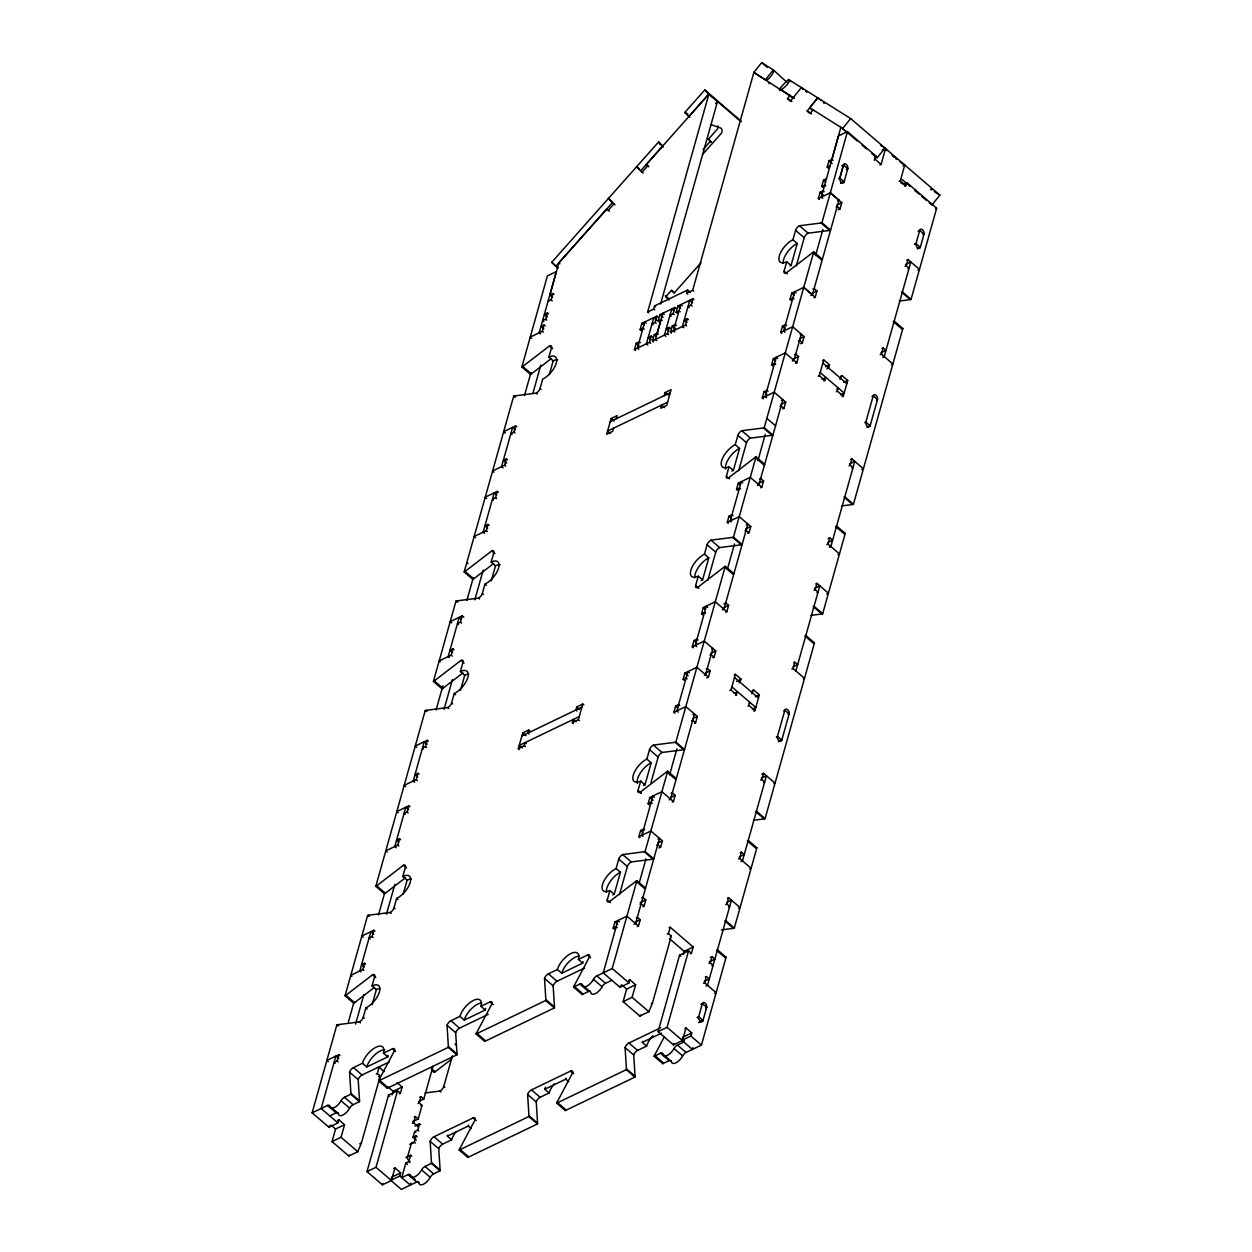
<?xml version="1.0" encoding="UTF-8"?>
<svg xmlns="http://www.w3.org/2000/svg" width="1252" height="1252" viewBox="0 0 1252 1252"><rect width="100%" height="100%" fill="white"/><g stroke="black" fill="none" stroke-linecap="round" stroke-linejoin="round"><path stroke-width="1.5" d="M552.601 297.319L549.894 295.002L558.799 262.873L606.891 208.912L609.317 211.212M828.276 168.018L827.196 167.095L828.965 160.804L831.954 159.364L840.874 127.234L846.806 132.321M384.161 1071.54L379.137 1067.22L377.368 1073.512L380.248 1075.984L361.39 1143.045L357.822 1151.683L348.823 1156.019L332.03 1141.605L341.029 1137.285L344.566 1124.703L338.822 1119.773L337.93 1122.903L328.932 1127.238L312.139 1112.825L336.835 1024.965A4.257 1.925 -49.4 0 1 337.664 1024.684L359.324 1021.929A4.257 1.925 -49.4 0 0 363.205 1017.344L365.85 1007.907A14.883 6.714 -49.4 0 0 379.45 991.866A14.883 6.714 -49.4 0 0 372.047 985.903L374.692 976.482A4.257 1.925 -49.4 0 0 372.58 974.776L345.943 995.246A4.257 1.925 -49.4 0 1 345.051 995.778L353.674 1003.196A4.257 1.925 -49.4 0 0 354.566 1002.649L374.551 987.296M345.051 995.778L367.603 915.509A4.257 1.925 -49.4 0 1 368.432 915.228L390.092 912.473A4.257 1.925 -49.4 0 0 393.973 907.888L396.618 898.451A14.883 6.714 -49.4 0 0 410.218 882.41A14.883 6.714 -49.4 0 0 402.815 876.447L405.46 867.026A4.257 1.925 -49.4 0 0 403.347 865.32L376.711 885.79A4.257 1.925 -49.4 0 1 375.803 886.338L384.442 893.74A4.257 1.925 -49.4 0 0 385.334 893.192L405.319 877.84M375.803 886.338L425.21 710.604A4.257 1.925 -49.4 0 1 426.024 710.322L447.684 707.568A4.257 1.925 -49.4 0 0 451.565 702.982L454.226 693.545A14.883 6.714 -49.4 0 0 467.81 677.488A14.883 6.714 -49.4 0 0 460.407 671.542L463.052 662.105A4.257 1.925 -49.4 0 0 460.939 660.414L434.303 680.885A4.257 1.925 -49.4 0 1 433.411 681.417L442.034 688.835A4.257 1.925 -49.4 0 0 442.942 688.287L462.911 672.934M433.411 681.417L455.963 601.148A4.257 1.925 -49.4 0 1 456.792 600.866L478.452 598.112A4.257 1.925 -49.4 0 0 482.333 593.526L484.993 584.089A14.883 6.714 -49.4 0 0 498.578 568.048A14.883 6.714 -49.4 0 0 491.175 562.085L493.82 552.664A4.257 1.925 -49.4 0 0 491.707 550.958L465.071 571.428A4.257 1.925 -49.4 0 1 464.179 571.961L472.802 579.379A4.257 1.925 -49.4 0 0 473.694 578.831L493.679 563.478M464.179 571.961L513.664 396.195A4.257 1.925 -49.4 0 1 514.494 395.914L536.153 393.159A4.257 1.925 -49.4 0 0 540.035 388.574L542.679 379.137A14.883 6.714 -49.4 0 0 556.279 363.08A14.883 6.714 -49.4 0 0 548.861 357.133L551.522 347.696A4.257 1.925 -49.4 0 0 549.393 346.006L522.757 366.46A4.257 1.925 -49.4 0 1 521.865 367.008L530.504 374.426A4.257 1.925 -49.4 0 0 531.396 373.878L551.381 358.526M521.865 367.008L547.39 275.909L556.389 271.574L539.189 332.766L540.629 334.002M335.192 1063.324L334.112 1062.4L337.101 1060.945L338.869 1054.669L339.949 1055.592M351.875 976.216L350.81 975.292L362.798 969.517L364.567 963.242L365.647 964.165M370.169 938.89L369.09 937.967L372.079 936.512L373.847 930.236L374.927 931.159M387.212 852.096L385.772 850.859L397.776 845.084L399.545 838.809L400.624 839.732M405.147 814.457L404.067 813.518L407.057 812.078L408.825 805.787L409.905 806.726M405.632 786.6L404.193 785.364L416.196 779.605L417.965 773.313L419.044 774.237M423.552 748.962L422.472 748.039L425.477 746.583L427.245 740.308L428.309 741.231M440.25 661.854L439.17 660.931L451.174 655.156L452.942 648.88L454.022 649.804M458.529 624.529L457.45 623.59L460.454 622.15L462.207 615.859L463.835 617.252M475.588 537.734L474.148 536.498L486.245 530.676L488.014 524.4L489.094 525.324M493.601 500.033L492.521 499.11L495.526 497.67L497.294 491.379L498.374 492.318M493.992 472.239L492.552 471.002L504.65 465.181L506.418 458.905L507.498 459.828M512.005 434.554L510.926 433.615L513.93 432.175L515.699 425.899L516.779 426.822M531.63 338.337L530.191 337.101L542.288 331.279L544.057 324.988L545.136 325.911M543.759 321.592L542.679 320.668L545.684 319.229L547.453 312.937L548.533 313.861M548.094 301.294L551.13 299.838L552.899 293.547L553.979 294.486M348.416 1021.898L354.034 1001.913M378.527 914.789L384.802 892.473M436.087 709.978L442.895 685.799M466.886 600.428L473.287 577.642M524.478 395.538L530.77 373.174M530.504 374.426L531.02 372.548M355.568 1024.152L363.894 994.542M386.477 914.195L394.849 884.413M444.053 709.383L452.426 679.601M474.837 599.833L483.209 570.051M532.961 393.081L540.817 365.115M328.932 1127.238L329.323 1125.861M332.03 1141.605L335.567 1129.038L344.566 1124.703M372.11 1004.746L376.351 989.612A14.883 6.714 -49.4 0 1 379.904 988.532M403.254 893.912L407.119 880.156A14.883 6.714 -49.4 0 1 411.282 879.061M460.47 690.384L464.727 675.251A14.883 6.714 -49.4 0 1 468.89 674.139M491.238 580.928L495.495 565.794A14.883 6.714 -49.4 0 1 500.237 564.73M549.315 374.598L553.181 360.842A14.883 6.714 -49.4 0 1 557.656 359.747M455.947 1131.777A14.883 6.714 -49.4 0 0 451.659 1139.836L442.66 1144.156A4.257 1.925 -49.4 0 0 438.763 1148.757L440.109 1169.978A4.241 1.909 -49.4 0 1 439.984 1170.823L433.646 1173.86A4.257 1.925 -49.4 0 0 430.234 1177.318A8.498 3.834 -49.4 0 1 423.395 1184.236A8.498 3.834 -49.4 0 1 418.919 1182.764A4.257 1.925 -49.4 0 0 416.681 1182.029L401.344 1189.4L390.796 1180.339L399.795 1176.019L400.687 1172.874L394.928 1167.928L391.391 1180.511L382.392 1184.83L367.008 1171.622L388.511 1095.124L397.51 1090.805L400.39 1093.278L399.263 1093.81M392.158 1094.843L393.144 1091.306L402.158 1086.986L397.119 1082.667M367.008 1171.622L376.007 1167.302L397.51 1090.805M400.39 1093.278L402.158 1086.986M382.392 1184.83L382.721 1183.656M391.234 1178.774L391.688 1177.193L400.687 1172.874M519.408 749.541L518.328 748.602L522.741 732.889L528.751 730.01L529.831 730.933M616.219 418.794L617.111 415.648L611.101 418.528L606.688 434.241L612.697 431.361L613.574 428.215M412.44 1123.341L413.567 1122.794L415.335 1116.518L418.215 1118.975L412.581 1121.682M418.043 1103.435L419.17 1102.887L420.938 1096.596L423.802 1099.068L418.747 1101.51M411.689 1156.191L410.609 1155.267L408.841 1161.543L405.836 1162.998L401.72 1177.662L408.042 1174.611A4.257 1.925 -49.4 0 1 410.28 1175.346A8.498 3.834 -49.4 0 0 414.772 1176.817A8.498 3.834 -49.4 0 0 421.595 1169.916A4.257 1.925 -49.4 0 1 425.023 1166.457L431.345 1163.405A4.241 1.909 -49.4 0 0 431.47 1162.576L430.14 1141.339A4.257 1.925 -49.4 0 1 434.021 1136.753L473.021 1117.989A4.257 1.925 -49.4 0 1 475.15 1119.695L459.578 1149.054A4.257 1.925 -49.4 0 0 459.202 1150.025L467.841 1157.427L537.452 1123.952A4.257 1.925 -49.4 0 0 537.577 1123.107L536.247 1101.885A4.257 1.925 -49.4 0 1 540.128 1097.3L549.127 1092.965A14.883 6.714 -49.4 0 1 554.386 1083.7M409.936 1161.449A3.834 2.379 64.3 0 1 408.183 1159.853L407.557 1158.507A2.394 1.487 64.3 0 1 407.495 1157.083L411.298 1143.608A3.193 1.988 64.2 0 1 413.708 1142.81M416.29 1140.102L413.05 1137.317L414.678 1131.558L417.683 1130.118L419.451 1123.826L420.531 1124.75M418.215 1118.975L422.034 1105.359L419.17 1102.887M423.802 1099.068L433.067 1066.156M635.578 350.466L634.498 349.527L636.266 343.251L639.271 341.796L640.351 342.735M641.18 330.544L640.101 329.62L641.869 323.345L656.877 316.13L657.957 317.053M518.328 748.602L524.322 745.722L525.214 742.577L526.294 743.5M528.751 730.01L527.859 733.156L528.939 734.079M409.795 1144.328L414.287 1142.168L416.055 1135.877L417.135 1136.8M648.739 312.859L647.66 311.936L708.898 93.994L717.537 101.412L660.602 304.033M431.549 1070.037L434.256 1072.354L434.616 1071.07M647.66 311.936L653.669 309.056L654.546 305.911L687.551 290.041L690.259 292.358M410.859 1183.234L410.343 1185.065L399.795 1176.019M634.498 349.527L649.506 342.312L651.275 336.037L652.355 336.96M653.184 324.784L652.104 323.845L655.109 322.406L656.877 316.13M653.591 341.796L652.511 340.873L654.28 334.581L657.269 333.142L661.103 319.526L662.183 320.449M659.178 321.889L658.098 320.966L659.867 314.675L674.875 307.46L675.955 308.383M425.007 1092.98L439.89 1091.087A4.257 1.925 -49.4 0 0 443.771 1086.501L452.395 1055.859M652.511 340.873L667.504 333.658L669.272 327.367L670.352 328.306M671.182 316.114L670.102 315.191L673.106 313.751L674.875 307.46M671.588 333.142L670.509 332.218L672.277 325.927L675.282 324.487L676.362 325.41M677.191 313.235L676.111 312.311L677.88 306.02L692.872 298.805L693.952 299.729M687.755 294.11L686.675 293.187L687.551 290.041M686.675 293.187L692.669 290.292L753.907 72.35L793.392 98.11M573.416 723.562L572.336 722.639L573.228 719.493L575.92 721.809M583.839 704.954L582.759 704.031L576.749 706.926L575.873 710.056L576.953 710.995M664.233 395.695L665.125 392.549L671.119 389.669L666.706 405.382L660.696 408.277L661.588 405.132L664.468 407.604M670.509 332.218L685.517 325.004L687.285 318.712L688.365 319.636M689.195 307.46L688.115 306.537L691.104 305.097L692.872 298.805M572.336 722.639L578.346 719.743L582.759 704.031M610.46 902.614L607.267 899.985L609.912 890.548A14.883 6.714 -49.4 0 1 602.509 884.601A14.883 6.714 -49.4 0 1 616.094 868.544L618.754 859.122A4.257 1.925 -49.4 0 1 622.635 854.537L644.295 851.767A4.257 1.925 -49.4 0 0 645.109 851.485L667.676 771.216L676.315 778.634A4.257 1.925 -49.4 0 0 675.407 779.182L666.784 771.764L640.148 792.234A4.257 1.925 -49.4 0 1 638.035 790.528L640.68 781.107A14.883 6.714 -49.4 0 1 633.262 775.144A14.883 6.714 -49.4 0 1 646.861 759.088L649.522 749.666A4.257 1.925 -49.4 0 1 653.403 745.081L675.063 742.326A4.257 1.925 -49.4 0 0 675.877 742.045L725.268 566.311L733.907 573.729A4.257 1.925 -49.4 0 0 733.015 574.261L724.376 566.859L697.74 587.329A4.257 1.925 -49.4 0 1 695.627 585.623L698.272 576.186A14.883 6.714 -49.4 0 1 690.869 570.239A14.883 6.714 -49.4 0 1 704.453 554.182L707.114 544.761A4.257 1.925 -49.4 0 1 710.995 540.175L732.655 537.405A4.257 1.925 -49.4 0 0 733.469 537.124L756.036 456.855L764.675 464.273A4.257 1.925 -49.4 0 0 763.783 464.821L755.144 457.403L728.507 477.873A4.257 1.925 -49.4 0 1 726.395 476.167L729.04 466.73A14.883 6.714 -49.4 0 1 721.637 460.783A14.883 6.714 -49.4 0 1 735.221 444.726L737.882 435.305A4.257 1.925 -49.4 0 1 741.763 430.719L763.423 427.949A4.257 1.925 -49.4 0 0 764.236 427.668L813.737 251.902L822.361 259.32A4.257 1.925 -49.4 0 0 821.468 259.853L812.845 252.45L786.209 272.92A4.257 1.925 -49.4 0 1 784.081 271.214L786.741 261.778A14.883 6.714 -49.4 0 1 779.323 255.831A14.883 6.714 -49.4 0 1 792.923 239.774L795.568 230.352A4.257 1.925 -49.4 0 1 799.465 225.751L821.109 222.997A4.257 1.925 -49.4 0 0 821.938 222.715L847.463 131.616L876.228 156.312L874.225 160.006M612.729 894.883A14.883 6.714 -49.4 0 0 614.231 894.257L620.413 872.253L616.094 868.544M643.497 785.427A14.883 6.714 -49.4 0 0 644.999 784.801L651.181 762.797L646.861 759.088M701.089 580.521A14.883 6.714 -49.4 0 0 702.591 579.895L708.773 557.891L704.453 554.182M731.857 471.065A14.883 6.714 -49.4 0 0 733.359 470.439L739.541 448.435L735.221 444.726M790.122 265.894A14.883 6.714 -49.4 0 0 791.045 265.487L797.242 243.483L792.923 239.774M619.49 894.617L627.377 866.525A4.257 1.925 -49.4 0 1 631.258 861.939L652.918 859.185A4.257 1.925 -49.4 0 0 653.747 858.903L645.109 851.485M650.962 782.61L658.145 757.069A4.257 1.925 -49.4 0 1 662.026 752.483L683.686 749.729A4.257 1.925 -49.4 0 0 684.515 749.447L675.877 742.045M707.85 580.255L715.737 552.163A4.257 1.925 -49.4 0 1 719.634 547.578L741.294 544.823A4.257 1.925 -49.4 0 0 742.107 544.542L733.469 537.124M738.617 470.815L746.505 442.707A4.257 1.925 -49.4 0 1 750.402 438.122L772.046 435.367A4.257 1.925 -49.4 0 0 772.875 435.086L764.236 427.668M796.303 265.847L804.207 237.755A4.257 1.925 -49.4 0 1 808.088 233.169L829.747 230.415A4.257 1.925 -49.4 0 0 830.577 230.133L821.938 222.715M614.247 929.125L613.167 928.202L614.935 921.91L626.939 916.151L638.457 926.026L637.331 926.558M639.944 837.698L638.864 836.774L640.633 830.483L643.638 829.043L644.717 829.966M649.225 804.692L648.145 803.768L649.913 797.477L661.917 791.702L673.419 801.593L672.308 802.125M674.922 713.264L673.842 712.341L675.611 706.05L678.615 704.61L679.695 705.533M684.202 680.259L683.122 679.335L684.891 673.044L696.894 667.269L708.397 677.16L706.723 677.958M693.326 647.769L692.262 646.846L694.015 640.554L697.02 639.115L698.1 640.038M702.607 614.763L701.527 613.84L703.295 607.549L715.299 601.774L726.817 611.665L725.69 612.197M728.304 523.336L727.24 522.413L728.993 516.121L731.997 514.682L733.077 515.605M737.585 490.33L736.505 489.407L738.273 483.115L750.277 477.341L761.795 487.231L760.668 487.764M763.391 398.856L762.312 397.933L764.08 391.641L767.069 390.201L768.149 391.125M772.656 365.85L771.592 364.927L773.345 358.635L785.348 352.861M781.796 333.361L780.716 332.437L782.484 326.146L785.489 324.706L786.569 325.63M791.076 300.355L789.996 299.431L791.765 293.14L803.768 287.365L812.392 294.783L810.889 295.503M819.434 199.459L818.354 198.52L820.123 192.245L823.127 190.805L824.207 191.728M822.83 187.409L821.75 186.47L823.519 180.194L826.539 178.739M590.255 991.287A4.257 1.925 -49.4 0 0 588.534 991.49L582.211 994.526L573.572 987.108L579.911 984.072A4.257 1.925 -49.4 0 1 582.149 984.808A8.498 3.834 -49.4 0 0 586.625 986.279A8.498 3.834 -49.4 0 0 593.464 979.361A4.257 1.925 -49.4 0 1 596.875 975.903L612.212 968.532L636.908 880.672L645.547 888.091A4.257 1.925 -49.4 0 0 644.639 888.623L636.016 881.22L609.38 901.69A4.257 1.925 -49.4 0 1 607.267 899.985M639.49 881.94L645.954 858.903M669.585 774.832L676.909 748.79M727.678 568.158L734.486 543.978M757.961 460.47L765.269 434.428M815.553 255.58L822.877 229.476M846.321 169.458L847.823 168.723L843.519 165.029L839.826 178.128L844.145 181.822A3.193 1.988 64.3 0 1 841.266 182.244A3.193 1.988 64.3 0 1 839.779 178.034L843.457 164.935A3.193 1.988 64.3 0 1 846.274 164.419A3.193 1.988 64.3 0 1 847.776 168.629L844.145 181.822L841.141 183.277M812.392 294.783L838.996 200.163L830.358 192.761L818.354 198.52M619.38 921.707L617.94 920.47L603.214 972.867L619.99 987.28L620.382 985.903M638.457 926.026L640.21 919.735L637.346 917.262L636.219 917.81M642.918 906.651L644.044 906.119L645.813 899.828L642.933 897.355L641.807 897.903M658.928 847.98L660.618 847.166L662.386 840.89L650.868 830.999L638.864 836.774M673.419 801.593L675.188 795.302L672.324 792.829L671.197 793.377M694.469 723.28L695.596 722.733L697.364 716.441L685.846 706.566L673.842 712.341M708.397 677.16L710.166 670.869L707.302 668.396L706.175 668.944M712.873 657.785L714 657.237L715.768 650.962L704.25 641.071L692.262 646.846M726.817 611.665L728.586 605.373L725.706 602.901L724.016 603.714M747.851 533.352L748.978 532.804L750.746 526.529L739.228 516.638L727.24 522.413M761.795 487.231L763.563 480.94L760.684 478.467L759.557 479.015M782.829 408.919L783.955 408.371L785.724 402.08L774.205 392.205L762.312 397.933M795.646 363.33L796.773 362.798L798.541 356.507L795.662 354.034L794.535 354.582M800.67 343.69L802.36 342.876L804.128 336.6L792.626 326.709L780.716 332.437M814.05 297.835L815.177 297.303L816.946 291.012L814.066 288.539L812.939 289.087M838.324 209.788L839.998 208.974L841.767 202.683L830.264 192.808M690.322 953.852L691.448 953.304L693.217 947.013L670.196 927.262L668.427 933.554L671.307 936.011L652.448 1003.087L648.896 1011.726L639.882 1016.061L623.105 1001.647L626.642 989.064L635.64 984.745L629.881 979.8L628.754 980.347M619.99 987.28L629.005 982.945L629.881 979.8M623.105 1001.647L632.103 997.312L635.64 984.745M874.616 159.802L875.445 156.829M729.838 690.556L730.965 690.008L735.378 674.296L741.137 679.226L739.118 682.919M818.198 376.195L819.324 375.647L823.738 359.934L829.497 364.864L828.605 368.01L826.93 368.824M879.984 164.935L881.111 164.403L885.571 148.534L939.861 195.124L931.864 205.031L929.219 202.777M735.581 695.486L737.6 691.808L734.22 693.436M823.957 381.124L825.96 377.447L822.016 379.34M748.054 706.191L750.073 702.513L748.946 703.045M753.814 711.136L754.94 710.588L759.354 694.876L753.594 689.93L751.591 693.624M836.414 391.829L838.433 388.151L836.743 388.965M842.173 396.774L843.3 396.227L847.714 380.514L841.97 375.569L839.951 379.262M692.419 1049.442L681.87 1040.381L690.869 1036.046L691.746 1032.9L686.002 1027.97L682.465 1040.537L673.451 1044.872L658.067 1031.664L679.57 955.166L688.569 950.831L691.448 953.304M899.171 181.415L900.298 180.867L904.758 164.998L903.068 165.812M683.326 954.493L684.218 951.348L693.217 947.013M658.067 1031.664L667.066 1027.329L688.569 950.831M904.914 186.345L906.933 182.667L936.668 208.192L911.049 299.338A4.257 1.925 -49.4 0 1 910.22 299.619L899.39 300.996M673.451 1044.872L673.795 1043.698M681.87 1040.381L682.356 1038.612M684.296 1040.193L683.78 1042.024L677.457 1045.076A4.257 1.925 -49.4 0 0 674.03 1048.519A8.498 3.834 -49.4 0 1 667.191 1055.436A8.498 3.834 -49.4 0 1 662.715 1053.965A4.257 1.925 -49.4 0 0 660.477 1053.229L654.154 1056.281L662.778 1063.684L669.116 1060.647A4.257 1.925 -49.4 0 1 670.524 1060.35M703.514 983.368L704.641 982.836L706.394 976.544L709.274 979.017L704.219 981.458M709.101 963.461L710.228 962.929L711.997 956.638L714.876 959.11L709.242 961.818M725.675 904.523L726.802 903.975L728.57 897.7L740.073 907.575L738.57 908.295M738.492 858.935L739.603 858.402L741.372 852.111L744.251 854.584L739.196 857.01M760.653 780.09L761.779 779.542L763.548 773.267L775.051 783.142L773.924 783.674M791.874 669.006L793.001 668.474L794.77 662.183L797.649 664.655L793.142 666.815M814.035 590.162L815.162 589.614L816.93 583.338L828.433 593.213L826.758 594.027M826.852 544.573L827.979 544.041L829.747 537.75L832.627 540.222L828.12 542.382M849.012 465.728L850.139 465.181L851.908 458.889L863.411 468.78L861.736 469.594M880.234 354.645L881.361 354.113L883.129 347.821L886.009 350.294L880.938 352.72M905.071 266.316L906.182 265.784L907.95 259.493L919.469 269.368L917.966 270.088M700.854 1004.37L702.356 1003.634L706.676 1007.344L702.888 1020.834A2.394 1.487 64.3 0 1 702.2 1021.632L701.214 1021.585A3.834 2.379 64.3 0 1 699.242 1019.895L698.616 1018.549A2.394 1.487 64.3 0 1 698.569 1017.125L702.356 1003.634A3.193 1.972 64.4 0 1 705.173 1003.134A3.193 1.972 64.4 0 1 706.676 1007.344L706.222 1008.924M795.881 670.947L819.81 585.795L814.551 588.33M882.738 357.305L884.241 356.585L910.83 261.965L905.587 264.485M914.492 244.343L915.994 243.624L919.704 230.384A3.193 1.988 64.3 0 1 922.536 229.883A3.193 1.988 64.3 0 1 924.023 234.093L920.314 247.333L917.309 248.772M692.419 1049.442L692.935 1047.595M670.806 1060.913L671.354 1061.383A8.498 3.834 -49.4 0 0 675.83 1062.854A8.498 3.834 -49.4 0 0 682.669 1055.937A4.257 1.925 -49.4 0 1 686.08 1052.478L701.417 1045.107L726.113 957.248L717.474 949.83A4.257 1.925 -49.4 0 0 716.582 950.378L725.221 957.796A4.257 1.925 -49.4 0 1 726.113 957.248M721.308 929.892L733.5 928.342A4.257 1.925 -49.4 0 0 734.314 928.061L756.881 847.792L748.242 840.374A4.257 1.925 -49.4 0 0 747.35 840.921L755.989 848.34A4.257 1.925 -49.4 0 1 756.881 847.792M753.438 820.263L764.268 818.886A4.257 1.925 -49.4 0 0 765.082 818.605L814.473 642.886L805.85 635.468A4.257 1.925 -49.4 0 0 804.942 636.016L813.581 643.434A4.257 1.925 -49.4 0 1 814.473 642.886M811.03 615.358L821.86 613.981A4.257 1.925 -49.4 0 0 822.674 613.699L845.241 533.43L836.618 526.012A4.257 1.925 -49.4 0 0 835.71 526.56L844.349 533.978A4.257 1.925 -49.4 0 1 845.241 533.43M841.798 505.902L852.628 504.525A4.257 1.925 -49.4 0 0 853.441 504.243L902.848 328.525L894.21 321.107A4.257 1.925 -49.4 0 0 893.318 321.654L901.941 329.057A4.257 1.925 -49.4 0 1 902.848 328.525M348.823 1156.019L349.261 1154.939M639.882 1016.061L640.335 1014.981M488.249 1014.339L459.547 1028.127A4.257 1.925 -49.4 0 0 455.665 1032.712L457.011 1053.949A4.257 1.925 -49.4 0 1 456.886 1054.794L387.259 1088.27L378.636 1080.852A4.257 1.925 -49.4 0 1 379.012 1079.897L394.568 1050.538A4.257 1.925 -49.4 0 0 392.455 1048.832L383.456 1053.167A14.883 6.714 -49.4 0 0 376.038 1047.204A14.883 6.714 -49.4 0 0 362.454 1063.261L353.455 1067.596A4.257 1.925 -49.4 0 0 349.558 1072.181L350.904 1093.419A4.257 1.925 -49.4 0 1 350.779 1094.248L344.457 1097.3A4.257 1.925 -49.4 0 0 341.029 1100.758A8.498 3.834 -49.4 0 1 334.19 1107.66A8.498 3.834 -49.4 0 1 329.714 1106.189A4.257 1.925 -49.4 0 0 327.476 1105.453L312.139 1112.825M584.402 968.093L557.03 981.255A4.257 1.925 -49.4 0 0 553.149 985.856L554.48 1007.077A4.257 1.925 -49.4 0 1 554.354 1007.923L484.743 1041.398L476.104 1033.98A4.257 1.925 -49.4 0 1 476.48 1033.025L492.052 1003.666A4.257 1.925 -49.4 0 0 489.923 1001.96L480.925 1006.295A14.883 6.714 -49.4 0 0 473.522 1000.348A14.883 6.714 -49.4 0 0 459.922 1016.389L450.923 1020.724A4.257 1.925 -49.4 0 0 447.042 1025.31L448.373 1046.547A4.257 1.925 -49.4 0 1 448.247 1047.376L378.636 1080.852M573.572 987.108A4.257 1.925 -49.4 0 1 573.964 986.153L589.52 956.794A4.257 1.925 -49.4 0 0 587.407 955.088L578.393 959.423A14.883 6.714 -49.4 0 0 570.99 953.476A14.883 6.714 -49.4 0 0 557.39 969.517L548.392 973.853A4.257 1.925 -49.4 0 0 544.51 978.438L545.856 999.675A4.257 1.925 -49.4 0 1 545.716 1000.504L476.104 1033.98M652.887 1035.686A14.883 6.714 -49.4 0 0 646.595 1046.093L637.597 1050.428A4.257 1.925 -49.4 0 0 633.715 1055.013L635.061 1076.235A4.257 1.925 -49.4 0 1 634.92 1077.08L565.309 1110.555L556.67 1103.153A4.257 1.925 -49.4 0 1 557.062 1102.183L572.618 1072.823A4.257 1.925 -49.4 0 0 570.505 1071.117L531.49 1089.882A4.257 1.925 -49.4 0 0 527.608 1094.467L528.954 1115.704A4.257 1.925 -49.4 0 1 528.829 1116.549L459.202 1150.025M654.154 1056.281A4.241 1.925 -49.4 0 1 654.53 1055.311L664.249 1036.969M761.717 62.6L753.735 72.506L765.348 79.815C766.897 82.867 776.115 70.284 773.329 69.909L761.717 62.6L767.304 67.389M765.348 79.815L773.329 69.909M788.541 79.486C792.813 84.479 765.974 100.833 788.541 79.486L850.656 118.564L885.023 148.065L877.026 157.971L871.799 153.48M790.2 100.942L787.492 98.626L790.168 95.324M787.492 98.626L790.779 100.692L801.437 87.483L803.596 89.33M812.611 110.207L809.731 107.75L817.728 97.844L821.062 100.567M809.856 113.322L807.164 111.005L817.822 97.797M807.164 111.005L810.435 113.056L813.096 109.753L814.176 110.692M809.731 107.75L842.659 128.471L850.656 118.564M905.227 184.889L905.885 184.06M557.876 268.257L551.694 262.325L658.615 141.961L662.668 146.077A4.272 3.803 -44.6 0 1 663.372 146.922L659.319 142.806A4.272 3.803 -44.6 0 0 658.615 141.961M684.797 112.477A4.257 3.803 -44.6 0 0 685.736 113.056L689.789 117.172A4.257 3.803 -44.6 0 1 688.85 116.593L684.797 112.477L704.798 89.972L741.027 121.084M555.747 266.441L612.431 202.621L608.378 198.505M662.668 146.077L640.648 170.851L642.26 172.244M688.85 116.593L708.851 94.088L704.798 89.972M643.184 173.105L642.104 172.181L647.738 165.827L646.392 164.45L708.898 93.994M609.567 199.381L608.488 198.458L613.887 203.935L608.237 210.289L606.891 208.912M715.581 103.603L717.537 101.412M710.823 141.961A14.883 13.271 -44.6 0 0 708.444 139.16L716.895 129.629A4.257 3.787 -44.6 0 0 717.944 125.842M703.061 149.551L710.463 141.21L708.444 139.16M702.513 154.497L720.949 133.745A4.257 3.787 -44.6 0 0 720.886 128.111L711.214 124.699M665.532 296.114L669.241 299.885L665.735 296.771L671.369 290.417L674.249 292.89L701.026 262.748M434.256 1072.354A4.257 1.925 -49.4 0 0 435.148 1071.806L451.784 1059.02M847.463 131.616L838.464 135.952L821.265 197.127L822.705 198.364M549.894 295.002L552.899 293.547M827.196 167.095L830.217 165.64M841.767 165.749L843.457 164.935M882.191 150.146L885.571 148.534M547.453 312.937L544.417 314.393L547.296 316.866M846.649 169.176L847.776 168.629M874.553 157.126L876.228 156.312M821.75 186.47L824.739 185.03L825.819 185.953M838.652 178.566L839.779 178.034M544.057 324.988L541.052 326.428L543.759 328.744M840.718 183.355L844.083 181.728M837.494 200.883L838.996 200.163M836.712 205.125L841.767 202.683M836.007 207.034L837.134 206.502L839.998 208.974M902.989 184.56L906.933 182.667M640.101 329.62L643.105 328.18L644.185 329.104M658.098 320.966L661.103 319.526M676.111 312.311L679.116 310.872L680.18 311.795M651.275 336.037L648.27 337.477L650.977 339.793M669.272 327.367L666.283 328.822L668.975 331.138M687.285 318.712L684.281 320.152L686.972 322.468M935.541 208.724L936.668 208.192M918.577 230.931L919.704 230.384L923.992 234.234L922.896 234.625M918.17 231.244L919.672 230.525M515.699 425.899L503.601 431.705L505.041 432.942M789.996 299.431L793.001 297.992L794.081 298.915M811.875 293.453L816.946 291.012M914.899 244.03L916.026 243.483A3.193 1.988 64.3 0 0 917.528 247.693A3.193 1.988 64.3 0 0 920.345 247.192L917.528 248.538M906.824 260.04L907.95 259.493M506.418 458.905L503.414 460.345L506.653 463.115M907.935 268.789L909.062 268.257L906.182 265.784M610.209 421.658L670.211 392.799M800.231 334.613L801.358 334.081L793.987 360.279L792.297 361.092M667.566 402.221L607.549 431.079L610.428 433.552M799.637 338.76L804.128 336.6M798.353 340.951L799.48 340.419L802.36 342.876M497.294 491.379L485.181 497.2L486.621 498.437M771.592 364.927L774.581 363.487L775.661 364.41M792.907 359.214L794.034 358.667M794.597 358.401L798.541 356.507M822.611 360.466L823.738 359.934M488.014 524.4L485.009 525.84L487.701 528.156M825.553 366.758L829.497 364.864M882.003 348.369L883.129 347.821M781.436 400.296L782.938 399.576L758.915 484.759L757.413 485.479M780.653 404.521L785.724 402.08M840.843 376.116L841.97 375.569M779.949 406.446L781.076 405.898L783.955 408.371M843.785 382.408L847.714 380.514M891.377 364.708L892.864 363.988L881.361 354.113M840.749 394.74L844.192 393.081L820.201 372.501M872.065 396.415L873.192 395.867A3.193 1.988 64.3 0 1 876.009 395.366A3.193 1.988 64.3 0 1 877.511 399.576L870.14 425.774L866.775 427.401M876.384 400.124L877.511 399.576L873.192 395.867L865.836 422.065A3.193 1.988 64.3 0 0 867.323 426.275A3.193 1.988 64.3 0 0 870.14 425.774L865.836 422.065L864.709 422.613M462.207 615.859L450.219 621.634L451.643 622.87M736.505 489.407L739.509 487.967L740.589 488.89M757.929 483.648L763.563 480.94M452.942 648.88L449.938 650.32L452.629 652.636M850.781 459.437L851.908 458.889M849.529 463.897L854.787 461.362L830.858 546.514L829.356 547.234M851.892 468.201L853.019 467.653L850.139 465.181M746.364 524.776L747.867 524.056L723.938 609.192L722.435 609.912M745.676 528.954L750.746 526.529M744.971 530.879L746.098 530.332L748.978 532.804M828.057 538.563L829.747 537.75M427.245 740.308L415.241 746.067L416.666 747.303M701.527 613.84L704.532 612.4L705.612 613.323M724.079 607.533L728.586 605.373M837.979 554.636L839.482 553.916L827.979 544.041M417.965 773.313L414.96 774.753L417.652 777.069M815.803 583.87L816.93 583.338M816.914 592.634L818.041 592.086L815.162 589.614M521.834 736.019L581.851 707.161M711.762 649.021L712.889 648.489L705.533 674.687L704.407 675.219M579.207 716.582L519.189 745.441L522.068 747.913M710.698 653.387L715.768 650.962M709.994 655.312L711.12 654.78L714 657.237M408.825 805.787L396.821 811.562L398.261 812.798M683.122 679.335L686.127 677.895L687.207 678.819M705.674 673.028L710.166 670.869M734.251 674.828L735.378 674.296M399.545 838.809L396.555 840.248L398.715 842.095M736.63 681.401L741.137 679.226M793.643 662.731L794.77 662.183M692.982 714.704L694.484 713.984L670.556 799.12L669.053 799.84M692.857 718.617L697.364 716.441M752.468 690.478L753.594 689.93M691.589 720.808L692.716 720.26L695.596 722.733M755.41 696.769L759.354 694.876M803.377 678.897L804.504 678.349L793.001 668.474M752.389 709.101L755.817 707.443L731.841 686.863M783.705 710.776L784.832 710.244A3.193 1.988 64.3 0 1 787.649 709.727A3.193 1.988 64.3 0 1 789.151 713.937L781.78 740.135L778.4 741.763M788.024 714.485L789.151 713.937L784.832 710.244L777.461 736.426A3.193 1.988 64.3 0 0 778.963 740.636A3.193 1.988 64.3 0 0 781.78 740.135L777.461 736.426L776.334 736.974M373.847 930.236L361.844 935.995L363.283 937.232M648.145 803.768L651.15 802.329L652.229 803.252M670.696 797.461L675.188 795.302M364.567 963.242L361.578 964.682L364.269 966.998M761.858 774.065L763.548 773.267M761.279 778.196L766.427 775.724L742.483 860.875L740.981 861.595M763.532 782.563L764.659 782.015L761.779 779.542M658.004 839.137L659.507 838.417L635.578 923.553L634.075 924.273M657.879 843.05L662.386 840.89M656.611 845.241L657.738 844.709L660.618 847.166M740.261 852.659L741.372 852.111M640.195 902.536L645.813 899.828M640.038 904.179L641.165 903.647L644.044 906.119M338.869 1054.669L326.866 1060.444L328.306 1061.665M613.167 928.202L616.172 926.762L617.252 927.685M635.155 922.176L640.21 919.735M749.619 868.998L751.122 868.278L739.603 858.402M362.454 1063.261L366.773 1066.97L387.776 1056.876A14.883 6.714 -49.4 0 0 388.104 1055.326M459.922 1016.389L464.242 1020.098L485.244 1010.004A14.883 6.714 -49.4 0 0 485.588 1008.455M557.39 969.517L561.71 973.227L582.712 963.132A14.883 6.714 -49.4 0 0 583.056 961.583M727.443 898.232L728.57 897.7M327.476 1105.453L336.115 1112.871A4.257 1.925 -49.4 0 1 338.353 1113.607A8.498 3.834 -49.4 0 0 342.829 1115.078A8.498 3.834 -49.4 0 0 349.668 1108.161A4.257 1.925 -49.4 0 1 353.08 1104.702L359.418 1101.666A4.257 1.925 -49.4 0 0 359.543 1100.821L358.197 1079.584A4.257 1.925 -49.4 0 1 362.078 1074.998L389.466 1061.837M378.01 1067.768L379.137 1067.22M669.069 927.795L670.196 927.262M726.942 902.332L731.45 900.157L707.505 985.308L706.018 986.028M376.242 1074.059L377.368 1073.512M667.3 934.086L668.427 933.554M728.554 906.996L729.681 906.448L726.802 903.975M378.558 1076.798L380.248 1075.984M670.18 936.559L671.307 936.011M329.777 1115.908L336.115 1112.871M590.788 992.226A8.498 3.834 -49.4 0 0 595.263 993.681A8.498 3.834 -49.4 0 0 602.102 986.779A4.257 1.925 -49.4 0 1 605.514 983.321L611.837 980.285M337.696 1120.305L338.822 1119.773M419.811 1097.143L420.938 1096.596M710.307 957.451L711.997 956.638M420.922 1105.892L422.034 1105.359M711.981 965.934L713.108 965.402L710.228 962.929M414.209 1117.05L415.335 1116.518M705.283 977.092L706.394 976.544M359.7 1143.858L361.39 1143.045M651.337 1003.619L652.448 1003.087M414.944 1125.986L419.451 1123.826M413.05 1137.317L416.055 1135.877M714.642 993.431L716.144 992.711L704.641 982.836M556.67 1103.153L626.297 1069.678A4.257 1.925 -49.4 0 0 626.423 1068.832L625.077 1047.595A4.257 1.925 -49.4 0 1 628.958 1043.01L660.665 1027.767M705.549 1007.891L706.676 1007.344M451.659 1139.836L447.34 1136.127L468.342 1126.033A14.883 6.714 -49.4 0 0 468.577 1125.063M549.127 1092.965L544.808 1089.256L565.81 1079.161A14.883 6.714 -49.4 0 0 566.045 1078.191M646.595 1046.093L642.276 1042.384L661.541 1033.135M406.102 1157.427L410.609 1155.267M697.176 1017.469L698.679 1016.734L702.998 1020.443L698.506 1022.602M406.368 1157.63L407.495 1157.098M697.442 1017.673L698.569 1017.125M393.801 1168.476L394.928 1167.928M684.875 1028.502L686.002 1027.97M700.071 1022.18L702.888 1020.834M682.747 1037.235L691.746 1032.9M685.736 113.056L687.724 113.744M880.5 145.216L885.023 148.065M885.367 149.598L884.397 148.91M885.774 149.864L886.901 150.678M893.318 156.453L894.351 157.095L893.443 156.297M900.063 162.009L904.586 164.857M780.559 89.393L794.425 98.36M930.439 189.209L931.676 189.975M934.242 191.603L939.861 195.124M900.767 182.839L901.596 183.355M789.433 80.238L791.17 81.646M891.925 154.998L892.942 155.858M895.696 158.613L896.776 159.536M823.221 102.429L824.286 103.353M805.756 91.193L806.82 92.116L805.646 91.239M801.327 87.53L803.487 89.377M842.659 128.471L857.244 140.991M862.096 145.154L866.4 148.847M902.082 179.474L910.204 186.438M914.602 190.226L919.25 194.216M921.66 196.282L926.636 200.555M875.351 159.458L881.111 164.403M900.298 180.867L906.041 185.812M810.435 113.056L811.515 113.995M790.779 100.692L791.859 101.615M753.907 72.35L754.987 73.273M831.954 159.364L833.034 160.287M828.965 160.804L832.204 163.589M915.994 243.624L920.314 247.333M823.519 180.194L825.663 182.041M708.851 94.088L740.902 121.6M820.123 192.245L823.362 195.015M911.049 299.338L902.41 291.919A4.257 1.925 -49.4 0 1 901.596 292.201L910.22 299.619M821.109 222.997L829.747 230.415M799.465 225.751L808.088 233.169M795.568 230.352L804.207 237.755M786.741 261.778L791.045 265.487M803.659 287.412L815.177 297.303M784.081 271.214L787.289 273.844M646.392 164.45L648.818 166.751M796.1 292.984L794.66 291.747L783.627 331.044L785.051 332.281M791.765 293.14L794.457 295.456M636.689 166.704L638.849 168.55M638.755 168.597L636.595 166.751L642.104 172.181M782.484 326.146L785.176 328.462M822.861 363.064L846.837 383.66M819.324 375.647L825.084 380.592M837.541 391.297L843.3 396.227M613.887 203.935L614.967 204.858M785.254 352.907L796.773 362.798M777.695 358.479L776.256 357.243L765.207 396.54L766.647 397.776M773.345 358.635L775.504 360.482M692.669 290.292L693.749 291.215M692.653 302.765L689.774 300.292L682.418 326.49L683.858 327.727M691.104 305.097L692.184 306.02M682.215 305.864L680.775 304.627L673.419 330.825L674.859 332.062M677.88 306.02L680.572 308.336M665.282 295.738L668.881 298.837M673.936 310.809L671.776 308.947L664.421 335.145L665.845 336.381M673.106 313.751L674.186 314.675M764.08 391.641L766.772 393.957M685.517 325.004L686.597 325.927M654.546 305.911L655.625 306.834M664.217 314.518L662.778 313.282L655.406 339.48L656.846 340.716M653.669 309.056L654.749 309.98M659.867 314.675L663.106 317.46M672.277 325.927L675.517 328.713M656.643 320.089L653.779 317.617L646.408 343.815L647.847 345.051M655.109 322.406L656.189 323.329M766.85 418.403L775.583 425.774M667.504 333.658L668.584 334.581M646.204 323.173L644.764 321.936L637.409 348.134L638.849 349.371M657.269 333.142L658.349 334.065M853.441 504.243L844.818 496.841A4.257 1.925 -49.4 0 1 843.989 497.122L852.628 504.525M641.869 323.345L644.029 325.191M763.423 427.949L772.046 435.367M654.28 334.581L656.439 336.444M558.799 262.873L559.879 263.796M649.506 342.312L650.586 343.251M551.694 262.325L557.938 267.693M741.763 430.719L750.402 438.122M636.266 343.251L638.974 345.568M737.882 435.305L746.505 442.707M665.125 392.549L668.005 395.022M551.13 299.838L552.21 300.762M729.04 466.73L733.359 470.439M742.718 482.912L741.278 481.676L730.229 520.973L731.309 521.896M738.273 483.115L740.433 484.978M545.684 319.229L546.764 320.152M728.507 477.873L729.587 478.796M726.395 476.167L729.087 478.483M542.288 331.279L543.368 332.203M549.393 346.006L552.633 348.776M548.861 357.133L553.181 360.842M728.993 516.121L731.7 518.438M611.101 418.528L613.981 421.001M822.674 613.699L814.05 606.297A4.257 1.925 -49.4 0 1 813.221 606.563L821.86 613.981M732.655 537.405L741.294 544.823M522.757 366.46L531.396 373.878M540.035 388.574L541.114 389.497M710.995 540.175L719.634 547.578M536.153 393.159L537.218 394.083M707.114 544.761L715.737 552.163M514.494 395.914L515.574 396.837M513.664 396.195L514.744 397.119M698.272 576.186L702.591 579.895M515.48 429.859L512.6 427.386L501.551 466.683L502.991 467.919M697.74 587.329L698.819 588.252M695.627 585.623L698.319 587.939M513.93 432.175L515.01 433.098M503.695 431.658L504.775 432.597M707.74 607.345L706.3 606.109L695.251 645.406L696.691 646.642M703.295 607.549L705.455 609.411M504.65 465.181L505.73 466.12M694.015 640.554L696.722 642.871M734.486 677.442L758.477 698.021M730.965 690.008L736.708 694.954M749.181 705.658L754.94 710.588M496.715 495.041L494.196 492.881L483.147 532.163L484.587 533.399M495.526 497.67L496.606 498.593M689.336 672.84L687.896 671.604L676.847 710.901L678.287 712.138M684.891 673.044L688.13 675.83M486.245 530.676L487.325 531.599M675.611 706.05L677.77 707.912M491.707 550.958L494.9 553.587M491.175 562.085L495.495 565.794M466.871 562.649L467.951 563.572L466.777 562.696M765.082 818.605L756.443 811.202A4.257 1.925 -49.4 0 1 755.629 811.484L764.268 818.886M675.063 742.326L683.686 749.729M484.993 584.089L486.339 585.247M465.071 571.428L473.694 578.831M482.333 593.526L483.413 594.45M653.403 745.081L662.026 752.483M478.452 598.112L479.532 599.035M649.522 749.666L658.145 757.069M456.792 600.866L457.872 601.789M455.963 601.148L457.043 602.071M576.749 706.926L579.457 709.227M461.378 619.161L459.218 617.314L448.169 656.611L449.249 657.535M578.346 719.743L579.426 720.683M460.454 622.15L461.518 623.073M640.68 781.107L644.999 784.801M654.358 797.274L652.918 796.037L641.869 835.334L642.949 836.258M649.913 797.477L653.153 800.263M640.148 792.234L641.227 793.158M638.035 790.528L641.259 793.314M460.939 660.414L464.132 663.044M451.174 655.156L452.254 656.095M460.407 671.542L464.727 675.251M640.633 830.483L642.792 832.345M522.741 732.889L525.981 735.675M524.322 745.722L525.402 746.646M734.314 928.061L725.69 920.658A4.257 1.925 -49.4 0 1 724.861 920.94L733.5 928.342M644.295 851.767L652.918 859.185M454.226 693.545L455.572 694.703M434.303 680.885L442.942 688.287M451.565 702.982L452.645 703.906M622.635 854.537L631.258 861.939M447.684 707.568L448.764 708.491M618.754 859.122L627.377 866.525M426.024 710.322L427.104 711.246M425.21 710.604L426.29 711.527M669.46 938.687L684.218 951.348M609.912 890.548L614.231 894.257M679.57 955.166L680.822 956.246M427.12 744.22L424.24 741.747L413.191 781.045L414.631 782.281M425.477 746.583L426.556 747.522M614.935 921.91L617.627 924.226M416.196 779.605L417.276 780.528M612.212 968.532L629.005 982.945M690.869 1036.046L701.417 1045.107M587.407 955.088L590.6 957.717M621.602 984.745L626.642 989.064M632.103 997.312L648.896 1011.726M667.066 1027.329L682.465 1040.537M408.7 809.7L405.82 807.243L394.787 846.54L396.227 847.761M407.057 812.078L408.136 813.002M578.393 959.423L582.712 963.132M596.875 975.903L605.514 983.321M677.457 1045.076L686.08 1052.478M593.464 979.361L602.102 986.779M674.03 1048.519L682.669 1055.937M582.149 984.808L590.24 991.756M662.715 1053.965L669.194 1059.521M579.911 984.072L588.534 991.49M660.477 1053.229L669.116 1060.647M573.964 986.153L582.587 993.572A4.257 1.925 -49.4 0 0 582.211 994.526M654.53 1055.311L663.153 1062.729A4.241 1.925 -49.4 0 0 662.778 1063.684M548.392 973.853L557.03 981.255M628.958 1043.01L637.597 1050.428M397.776 845.084L398.856 846.023M544.51 978.438L553.149 985.856M625.077 1047.595L633.715 1055.013M403.347 865.32L406.54 867.949M402.815 876.447L407.119 880.156M545.856 999.675L554.48 1007.077M626.423 1068.832L635.061 1076.235M545.716 1000.504L554.354 1007.923M626.297 1069.678L634.92 1077.08M396.618 898.451L397.964 899.609M376.711 885.79L385.334 893.192M393.973 907.888L395.053 908.811M390.092 912.473L391.172 913.397M492.052 1003.666L493.132 1004.589M572.618 1072.823L573.698 1073.746M489.923 1001.96L492.631 1004.276M570.505 1071.117L572.665 1072.98M480.925 1006.295L485.244 1010.004M565.81 1079.161L568.69 1081.634M368.432 915.228L369.512 916.151M367.603 915.509L368.683 916.433M373.722 934.148L370.858 931.676L359.809 970.973L360.889 971.896M372.079 936.512L373.159 937.451M476.48 1033.025L485.119 1040.443A4.257 1.925 -49.4 0 0 484.743 1041.398M557.062 1102.183L565.685 1109.601A4.257 1.925 -49.4 0 0 565.309 1110.555M450.923 1020.724L459.547 1028.127M531.49 1089.882L540.128 1097.3M447.042 1025.31L455.665 1032.712M527.608 1094.467L536.247 1101.885M374.692 976.482L375.772 977.405M372.58 974.776L374.739 976.623M362.798 969.517L363.878 970.457M448.373 1046.547L457.011 1053.949M528.954 1115.704L537.577 1123.107M448.247 1047.376L456.886 1054.794M528.829 1116.549L537.452 1123.952M372.047 985.903L376.351 989.612M365.85 1007.907L367.212 1009.065M345.943 995.246L354.566 1002.649M431.361 1068.566L435.148 1071.806M363.205 1017.344L364.285 1018.267M443.771 1086.501L444.851 1087.425M392.455 1048.832L395.648 1051.461M473.021 1117.989L476.229 1120.618M359.324 1021.929L360.404 1022.853M439.89 1091.087L440.97 1092.01M383.456 1053.167L387.776 1056.876M468.342 1126.033L471.221 1128.506M337.664 1024.684L338.744 1025.607M336.835 1024.965L337.915 1025.889M388.12 1086.986L393.144 1091.306M379.012 1079.897L387.65 1087.315A4.257 1.925 -49.4 0 0 387.259 1088.27M459.578 1149.054L468.217 1156.472A4.257 1.925 -49.4 0 0 467.841 1157.427M388.511 1095.124L389.763 1096.204M353.455 1067.596L362.078 1074.998M434.021 1136.753L442.66 1144.156M338.744 1058.582L335.88 1056.109L321.154 1108.505L337.93 1122.903M413.567 1122.794L418.606 1127.113M337.101 1060.945L338.181 1061.884M417.683 1130.118L418.763 1131.041M349.558 1072.181L358.197 1079.584M430.14 1141.339L438.763 1148.757M414.678 1131.558L415.758 1132.481M414.287 1142.168L415.367 1143.092M350.904 1093.419L359.543 1100.821M431.47 1162.576L440.109 1169.978M350.779 1094.248L359.418 1101.666M431.345 1163.405L439.984 1170.823M344.457 1097.3L353.08 1104.702M425.023 1166.457L433.646 1173.86M341.029 1100.758L349.668 1108.161M421.595 1169.916L430.234 1177.318M408.841 1161.543L409.92 1162.482M405.836 1162.998L407.463 1164.376M329.714 1106.189L333.486 1109.428M334.034 1109.898L335.113 1110.821M335.646 1111.291L338.353 1113.607M410.28 1175.346L412.44 1177.209M414.068 1178.601L415.148 1179.525M417.307 1181.372L418.919 1182.764M408.042 1174.611L416.681 1182.029M330.888 1125.016L335.567 1129.038M341.029 1137.285L357.822 1151.683M376.007 1167.302L391.391 1180.511M774.049 70.535L786.866 82.256M768.446 82.632L769.62 83.696M671.557 290.151L674.249 292.89M659.319 142.806L660.258 144.606M366.773 1066.97A14.883 6.714 -49.4 0 1 384.818 1049.818M464.242 1020.098A14.883 6.714 -49.4 0 1 481.691 1002.946M561.71 973.227A14.883 6.714 -49.4 0 1 579.175 956.074M812.845 252.45A4.257 1.925 -49.4 0 1 813.737 251.902M783.236 263.233A14.883 6.714 -49.4 0 1 797.242 243.483M724.376 566.859A4.257 1.925 -49.4 0 1 725.268 566.311M755.144 457.403A4.257 1.925 -49.4 0 1 756.036 456.855M694.813 577.845A14.883 6.714 -49.4 0 1 708.773 557.891M725.69 468.968A14.883 6.714 -49.4 0 1 739.541 448.435M636.016 881.22A4.257 1.925 -49.4 0 1 636.908 880.672M666.784 771.764A4.257 1.925 -49.4 0 1 667.676 771.216M606.453 892.207A14.883 6.714 -49.4 0 1 620.413 872.253M637.331 783.329A14.883 6.714 -49.4 0 1 651.181 762.797M671.291 1061.039A4.257 1.925 -49.4 0 1 671.354 1061.383M447.34 1136.127A14.883 6.714 -49.4 0 1 447.653 1135.126M642.276 1042.384A14.883 6.714 -49.4 0 1 642.605 1041.382M544.808 1089.256A14.883 6.714 -49.4 0 1 545.543 1087.174M455.149 1043.98A4.257 1.925 -49.4 0 1 455.399 1044.825M710.463 141.21A14.883 13.271 -44.6 0 1 711.324 142.039"/></g></svg>
